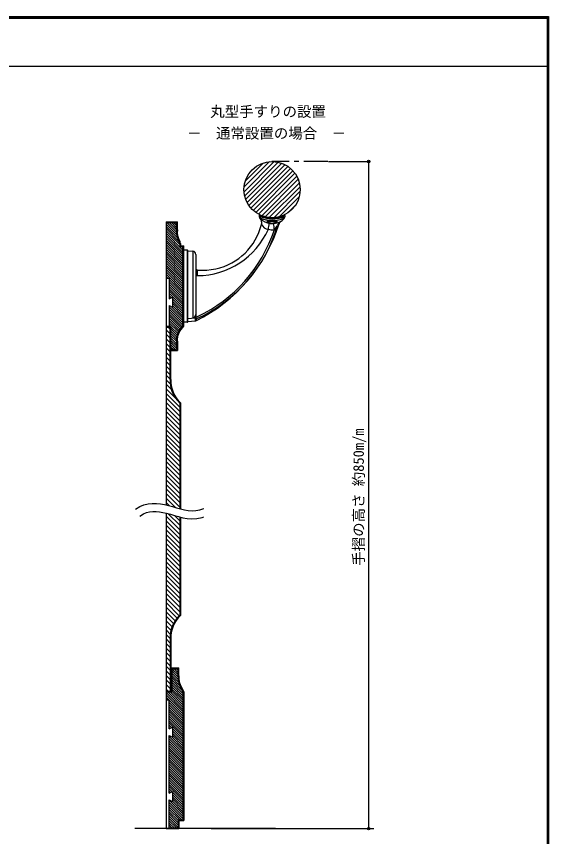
# Model space of a CAD drawing. Units: millimetres, scale not verified. Extents: x -600 to 570, y -431 to 418.
# Drawn here: x 239 to 570, y -93 to 418 of the extents above; entities that cross this region are included whole.
import ezdxf
from ezdxf.enums import TextEntityAlignment as Align

# ---------------------------------------------------------------- set-up
doc = ezdxf.new("R2010")
doc.units = ezdxf.units.MM
doc.header["$LTSCALE"] = 3
doc.header["$PDMODE"] = 32
doc.header["$PDSIZE"] = 1.5
doc.linetypes.add('CHAIN1', pattern=[8, 5, -1, 1, -1])
for name, color, linetype in [('0-1_通り芯', 3, 'Continuous'), ('0-3_仕上', 7, 'Continuous'), ('0-7_金物', 7, 'Continuous'), ('0-A_文字', 7, 'Continuous'), ('0-B_寸法', 7, 'Continuous'), ('0-C_ハッチ', 4, 'Continuous'), ('F-1_通り芯', 6, 'Continuous')]:
    doc.layers.add(name, color=color, linetype=linetype)
doc.styles.add('ＭＳ ゴシック', font='')
doc.styles.get('ＭＳ ゴシック').set_extended_font_data('MS Gothic')

msp = doc.modelspace()

# ---------------------------------------------------------------- linework, layer by layer
at = {"layer": '0-1_通り芯'}
for p, q in [((-600, 386.5), (570, 386.5)), ((331.855, 289.765), (331.855, 113.694)), ((331.855, 289.765), (338.855, 289.765)), ((331.855, 289.265), (338.355, 289.265)), ((338.355, 284.765), (338.355, 289.265)), ((338.855, 284.765), (338.855, 289.765)), ((340.355, 276.272), (340.355, 274.265)), ((340.855, 276.284), (340.855, 274.765)), ((342.355, 274.265), (340.355, 274.265)), ((340.855, 274.765), (342.855, 274.765)), ((342.355, 224.946), (342.355, 274.265)), ((342.855, 224.765), (342.855, 274.765)), ((333.855, 237.765), (335.855, 236.61)), ((333.855, 237.765), (333.855, 224.765)), ((331.855, 224.765), (334.854, 224.765)), ((334.854, 191.765), (334.854, 224.765)), ((339.945, 222.054), (342.355, 224.946)), ((340.354, 221.765), (342.855, 224.765)), ((331.855, 224.265), (334.354, 224.265)), ((334.354, 191.765), (334.354, 224.265)), ((338.355, 214.765), (338.355, 210.265)), ((338.855, 214.765), (338.855, 209.765)), ((334.854, 210.265), (338.355, 210.265)), ((334.854, 209.765), (338.855, 209.765)), ((340.354, 177.01), (340.354, 111.21)), ((340.854, 177.23), (340.854, 111.21)), ((340.354, 106.051), (340.354, 45.063)), ((340.854, 106.051), (340.854, 44.844)), ((334.354, 30.296), (334.354, -2.192)), ((334.854, 30.308), (334.854, -2.692)), ((334.854, 12.308), (339.855, 12.308)), ((335.354, 11.808), (335.354, -2.692)), ((335.354, 11.808), (339.355, 11.808)), ((339.355, 7.308), (339.355, 11.808)), ((339.855, 7.308), (339.855, 12.308)), ((341.355, 0.308), (342.855, -2.692)), ((331.855, -2.192), (334.354, -2.192)), ((331.855, -2.692), (335.354, -2.692)), ((342.855, -2.692), (342.855, -82.692)), ((333.855, -7.692), (331.855, -7.692)), ((333.855, -25.692), (333.855, -7.692)), ((333.855, -25.692), (335.855, -24.537)), ((335.855, -24.537), (335.855, -30.847)), ((333.855, -65.692), (333.855, -29.692)), ((333.855, -29.692), (335.855, -30.847)), ((333.855, -65.692), (335.855, -64.537)), ((335.855, -64.537), (335.855, -70.847)), ((333.855, -87.692), (333.855, -69.692)), ((333.855, -69.692), (335.855, -70.847)), ((339.355, -82.192), (339.355, -87.192)), ((339.355, -82.192), (342.355, -82.192)), ((339.855, -82.692), (339.855, -87.692)), ((339.855, -82.692), (342.855, -82.692)), ((333.855, -87.192), (339.355, -87.192))]:
    msp.add_line(p, q, dxfattribs=at)
for points in [[(331.855, 254.765), (333.855, 254.765), (333.855, 241.765)], [(333.855, 241.765), (335.855, 242.92), (335.855, 236.61)], [(331.855, 108.475), (331.855, -87.692), (339.855, -87.692)], [(340.907, 0.085), (342.355, -2.81), (342.355, -82.192)]]:
    msp.add_lwpolyline(points, dxfattribs=at)
for centre, radius, start, end in [((350.106, 283.515), 11.821, 173.6622, 210.61844), ((350.106, 283.515), 11.321, 173.6622, 210.52704), ((338.024, 276.153), 2.334, 2.93414, 35.09292), ((338.024, 276.153), 2.834, 2.65283, 34.66486), ((350.106, 216.015), 11.821, 149.27428, 186.3378), ((350.106, 216.015), 11.321, 149.47296, 186.3378), ((353.274, 190.862), 18.942, 177.19373, 226.99454), ((353.274, 190.862), 18.442, 177.19373, 227.66626), ((353.274, 31.211), 18.942, 133.00546, 182.76897), ((353.274, 31.211), 18.442, 132.33374, 182.80626), ((351.106, 6.059), 11.821, 173.6622, 210.52704), ((351.106, 6.059), 11.321, 173.6622, 210.52704)]:
    msp.add_arc(centre, radius, start, end, dxfattribs=at)
at = {"layer": '0-3_仕上'}
msp.add_line((399.91, -87.692), (312.37, -87.692), dxfattribs=at)
at = {"layer": '0-7_金物'}
for p, q in [((394.41, 291.901), (389.806, 292.759)), ((389.855, 293.716), (389.855, 292.849)), ((390.045, 292.261), (390.447, 291.746)), ((401.299, 291.901), (405.903, 292.759)), ((405.855, 293.716), (405.855, 292.849)), ((342.855, 227.265), (342.855, 272.265)), ((345.355, 227.565), (345.355, 271.965)), ((345.355, 271.765), (348.529, 271.487)), ((348.529, 271.487), (348.529, 229.97)), ((350.355, 269.495), (350.355, 269.495)), ((350.355, 269.495), (350.355, 230.364)), ((345.355, 229.68), (349.948, 230.114)), ((349.948, 230.114), (349.974, 229.804)), ((350.055, 230.949), (350.055, 230.395)), ((345.355, 227.765), (349.985, 228.17)), ((350.055, 229.475), (349.985, 228.17)), ((350.66, 229.346), (350.692, 228.367))]:
    msp.add_line(p, q, dxfattribs=at)
for points in [[(389.601, 283.17), (390.5, 285.63), (391.249, 288.166)], [(351.304, 259.708), (354.27, 259.643), (357.164, 259.756), (359.985, 260.048), (362.733, 260.524), (365.406, 261.185), (368.004, 262.035), (370.384, 263.011), (372.694, 264.156), (374.922, 265.464), (377.059, 266.926), (379.093, 268.535), (381.014, 270.284), (382.811, 272.163), (384.473, 274.165), (385.99, 276.283), (387.357, 278.51), (388.553, 280.795), (389.601, 283.17)], [(342.855, 272.265), (345.055, 272.265), (345.055, 227.265), (342.855, 227.265)]]:
    msp.add_lwpolyline(points, dxfattribs=at)
msp.add_circle((397.855, 309.765), 17.5, dxfattribs=at)
for centre, radius, start, end in [((403.748, 331.375), 40.174, 249.75873, 256.56011), ((390.155, 293.716), 0.3, 64.36846, 179.99892), ((390.855, 292.849), 1, 179.99892, 215.97869), ((397.943, 309.186), 18.678, 245.04591, 294.1044), ((397.855, 309.765), 17.5, 244.36846, 295.63154), ((387.38, 289.179), 4, 345.3356, 39.92167), ((398.117, 299.76), 11.093, 226.2954, 297.92481), ((397.868, 305.874), 14.395, 256.09972, 284.0648), ((397.855, 307.425), 15.511, 257.17242, 282.82758), ((391.961, 331.375), 40.174, 283.43989, 290.24127), ((397.94, 297.873), 9.547, 305.44059, 324.00277), ((405.555, 293.716), 0.3, 0.00108, 115.63154), ((404.855, 292.849), 1, 324.02131, 0.00108), ((312.585, 313.557), 92.419, 294.32936, 343.71813), ((306.617, 318.129), 99.999, 296.15189, 342.48878), ((395.569, 289.402), 4.313, 191.3914, 269.26274), ((394.828, 289.932), 0.146, 93.80068, 239.11702), ((397.874, 294.064), 5.279, 233.75633, 233.82823), ((397.874, 294.064), 5.279, 233.82823, 305.32249), ((397.923, 325.58), 35.638, 265.00157, 274.87731), ((333.737, 296.604), 62.841, 349.44166, 352.76679), ((395.318, 288.772), 0.764, 353.95737, 6.31243), ((380.759, 283.993), 18.517, 2.33768, 14.66386), ((388.967, 294.122), 13.921, 317.6796, 332.36909), ((400.856, 289.921), 0.179, 293.15253, 56.99325), ((404.362, 286.999), 3.133, 110.50244, 168.07783), ((402.748, 285.756), 2.397, 106.64426, 127.12733), ((405.796, 286.836), 4, 125.46002, 162.49148), ((351.074, 304.922), 48.665, 270.36149, 335.94984), ((312.162, 313.753), 91.801, 295.29817, 341.58195), ((398.364, 295.593), 10.88, 254.81116, 274.72589), ((345.055, 271.965), 0.3, 0, 90), ((348.355, 269.495), 2, 0, 85), ((351.355, 260.707), 1, 180, 267.08736), ((351.37, 260.907), 4.649, 257.38776, 270.13599), ((351.403, 259.602), 0.104, 94.78124, 171.21201), ((322.172, 257.238), 29.225, 358.07933, 4.67222), ((348.305, 232.018), 2.05, 276.21635, 1.21277), ((350.323, 230.133), 0.375, 135.68995, 182.88965), ((350.508, 229.867), 0.538, 186.68686, 284.86875), ((349.668, 230.422), 0.69, 296.41908, 354.98807), ((350.02, 229.818), 0.304, 294.98858, 320.81249), ((350.705, 229.842), 0.498, 150.59744, 264.79605), ((350.535, 230.427), 0.192, 200.03647, 289.28), ((350.286, 231.389), 1.184, 285.26264, 300.10372), ((348.969, 233.388), 3.578, 302.29934, 312.62607), ((345.055, 227.565), 0.3, 270, 0.00009), ((349.81, 230.162), 2, 275, 296.15201), ((350.288, 229.252), 0.322, 115.60488, 136.21457)]:
    msp.add_arc(centre, radius, start, end, dxfattribs=at)
at = {"layer": '0-A_文字'}
for points in [[(312.902, 111.073), (315.492, 112.578), (318.089, 113.641), (320.685, 114.305), (323.272, 114.616), (325.844, 114.621), (328.397, 114.37), (330.927, 113.917), (333.434, 113.315), (335.916, 112.624), (338.375, 111.901), (340.811, 111.21), (343.23, 110.616), (345.636, 110.185), (348.035, 109.986), (350.434, 110.092), (352.843, 110.576), (355.272, 111.516), (355.277, 111.519)], [(315.414, 106.75), (317.706, 108.081), (319.664, 108.883), (321.607, 109.38), (323.575, 109.616), (325.604, 109.62), (327.711, 109.413), (329.903, 109.021), (332.179, 108.475), (334.54, 107.817), (336.987, 107.098), (339.533, 106.376), (342.191, 105.722), (344.987, 105.221), (347.938, 104.977), (351.041, 105.114), (354.249, 105.759), (355.277, 106.157)]]:
    msp.add_lwpolyline(points, dxfattribs=at)
at = {"layer": '0-B_寸法', "color": 4, "linetype": 'CHAIN1'}
msp.add_line((432.513, 327.265), (397.764, 327.265), dxfattribs=at)
at = {"layer": '0-B_寸法', "color": 4}
msp.add_line((360.014, -87.692), (461.271, -87.692), dxfattribs=at)
msp.add_lwpolyline([(432.865, 327.265), (457.946, 327.265), (457.946, -87.692)], dxfattribs=at)
at = {"layer": '0-B_寸法'}
for p in [(457.946, 327.265), (457.946, -87.692)]:
    msp.add_point(p, dxfattribs=at)
at = {"layer": '0-C_ハッチ'}
for p, q in [((380.401, 308.486), (399.134, 327.218)), ((380.432, 311.406), (396.214, 327.188)), ((380.772, 305.966), (401.653, 326.848)), ((381.165, 315.029), (392.591, 326.454)), ((381.427, 303.732), (403.887, 326.192)), ((382.31, 301.726), (405.894, 325.309)), ((383.39, 299.915), (407.704, 324.23)), ((384.648, 298.283), (409.336, 322.972)), ((386.076, 296.822), (410.797, 321.543)), ((387.674, 295.531), (412.089, 319.945)), ((389.449, 294.416), (413.204, 318.17)), ((391.415, 293.493), (414.127, 316.204)), ((393.602, 292.789), (414.83, 314.017)), ((396.059, 292.357), (415.262, 311.56)), ((398.887, 292.295), (415.324, 308.732)), ((402.328, 292.846), (414.773, 305.292)), ((407.603, 295.231), (412.388, 300.017)), ((331.855, 288.319), (338.417, 281.757)), ((331.855, 286.905), (338.848, 279.911)), ((332.323, 289.265), (338.287, 283.3)), ((333.737, 289.265), (338.341, 284.661)), ((335.151, 289.265), (338.355, 286.061)), ((336.565, 289.265), (338.355, 287.476)), ((337.98, 289.265), (338.355, 288.89)), ((331.855, 285.49), (340.071, 277.274)), ((331.855, 284.076), (340.355, 275.576)), ((331.855, 282.662), (342.355, 272.162)), ((331.855, 281.248), (342.355, 270.748)), ((331.855, 279.834), (342.355, 269.334)), ((331.855, 278.419), (342.355, 267.919)), ((331.855, 277.005), (342.355, 266.505)), ((331.855, 275.591), (342.355, 265.091)), ((331.855, 274.177), (342.355, 263.677)), ((331.855, 272.762), (342.355, 262.262)), ((331.855, 271.348), (342.355, 260.848)), ((341.666, 274.265), (342.355, 273.576)), ((331.855, 269.934), (342.355, 259.434)), ((331.855, 268.52), (342.355, 258.02)), ((331.855, 267.106), (342.355, 256.606)), ((331.855, 265.691), (342.355, 255.191)), ((331.855, 264.277), (342.355, 253.777)), ((331.855, 262.863), (342.355, 252.363)), ((331.855, 261.449), (342.355, 250.949)), ((331.855, 260.035), (342.355, 249.535)), ((331.855, 258.62), (342.355, 248.12)), ((331.855, 257.206), (342.355, 246.706)), ((331.855, 255.792), (332.881, 254.765)), ((333.855, 253.792), (342.355, 245.292)), ((333.855, 252.378), (342.355, 243.878)), ((333.855, 250.963), (342.355, 242.463)), ((333.855, 249.549), (342.355, 241.049)), ((333.855, 248.135), (342.355, 239.635)), ((333.855, 246.721), (342.355, 238.221)), ((333.855, 245.307), (342.355, 236.807)), ((333.855, 243.892), (335.203, 242.544)), ((333.855, 242.478), (334.307, 242.026)), ((335.855, 241.892), (342.355, 235.392)), ((335.855, 240.478), (342.355, 233.978)), ((333.855, 236.821), (342.355, 228.321)), ((333.855, 235.407), (342.355, 226.907)), ((334.968, 237.122), (342.355, 229.736)), ((335.855, 239.064), (342.355, 232.564)), ((335.855, 237.65), (342.355, 231.15)), ((333.855, 233.993), (342.355, 225.493)), ((333.855, 232.579), (341.96, 224.473)), ((333.855, 231.164), (341.318, 223.702)), ((333.855, 229.75), (340.675, 222.93)), ((333.855, 228.336), (340.032, 222.159)), ((333.855, 226.922), (339.514, 221.262)), ((333.855, 225.508), (334.597, 224.765)), ((334.854, 224.508), (339.082, 220.28)), ((334.354, 220.104), (331.855, 222.604)), ((334.354, 217.275), (331.855, 219.775)), ((334.354, 222.932), (333.022, 224.265)), ((334.854, 223.094), (338.728, 219.22)), ((334.854, 221.679), (338.901, 217.632)), ((334.854, 220.265), (338.312, 216.808)), ((334.354, 214.447), (331.855, 216.947)), ((334.854, 218.851), (338.301, 215.404)), ((334.854, 217.437), (338.355, 213.937)), ((334.854, 216.022), (338.355, 212.522)), ((334.854, 214.608), (338.355, 211.108)), ((334.354, 211.619), (331.855, 214.119)), ((334.354, 208.79), (331.855, 211.29)), ((334.854, 213.194), (337.784, 210.265)), ((334.854, 211.78), (336.369, 210.265)), ((334.854, 210.366), (334.955, 210.265)), ((334.354, 205.962), (331.855, 208.462)), ((334.354, 203.133), (331.855, 205.633)), ((334.354, 200.305), (331.855, 202.805)), ((334.354, 197.477), (331.855, 199.977)), ((334.354, 194.648), (331.855, 197.148)), ((334.354, 191.82), (331.855, 194.32)), ((334.433, 188.913), (331.855, 191.491)), ((335.145, 185.372), (331.855, 188.663)), ((337.922, 179.767), (331.855, 185.835)), ((340.354, 174.506), (331.855, 183.006)), ((340.354, 171.678), (331.855, 180.178)), ((340.354, 168.85), (331.855, 177.35)), ((340.354, 166.021), (331.855, 174.521)), ((340.354, 163.193), (331.855, 171.693)), ((340.354, 160.364), (331.855, 168.864)), ((340.354, 157.536), (331.855, 166.036)), ((340.354, 154.708), (331.855, 163.208)), ((340.354, 151.879), (331.855, 160.379)), ((340.354, 149.051), (331.855, 157.551)), ((340.354, 146.222), (331.855, 154.722)), ((340.354, 143.394), (331.855, 151.894)), ((340.354, 140.566), (331.855, 149.066)), ((340.354, 137.737), (331.855, 146.237)), ((340.354, 134.909), (331.855, 143.409)), ((340.354, 132.081), (331.855, 140.58)), ((340.354, 129.252), (331.855, 137.752)), ((340.354, 126.424), (331.855, 134.924)), ((340.354, 123.595), (331.855, 132.095)), ((340.354, 120.767), (331.855, 129.267)), ((340.354, 117.939), (331.855, 126.439)), ((340.354, 115.11), (331.855, 123.61)), ((340.354, 112.282), (331.855, 120.782)), ((337.712, 112.096), (331.855, 117.953)), ((333.753, 113.226), (331.855, 115.125)), ((340.354, 100.968), (333.107, 108.216)), ((340.354, 103.797), (337.02, 107.131)), ((340.354, 98.14), (331.855, 106.64)), ((340.354, 95.311), (331.855, 103.811)), ((340.354, 92.483), (331.855, 100.983)), ((340.354, 89.655), (331.855, 98.155)), ((340.354, 86.826), (331.855, 95.326)), ((340.354, 83.998), (331.855, 92.498)), ((340.354, 81.17), (331.855, 89.67)), ((340.354, 78.341), (331.855, 86.841)), ((340.354, 75.513), (331.855, 84.013)), ((340.354, 72.684), (331.855, 81.184)), ((340.354, 69.856), (331.855, 78.356)), ((340.354, 67.028), (331.855, 75.528)), ((340.354, 64.199), (331.855, 72.699)), ((340.354, 61.371), (331.855, 69.871)), ((340.354, 58.542), (331.855, 67.042)), ((340.354, 55.714), (331.855, 64.214)), ((340.354, 52.886), (331.855, 61.386)), ((340.354, 50.057), (331.855, 58.557)), ((340.354, 47.229), (331.855, 55.729)), ((340.016, 44.739), (331.855, 52.901)), ((338.662, 43.264), (331.855, 50.072)), ((337.461, 41.638), (331.855, 47.244)), ((336.418, 39.852), (331.855, 44.415)), ((335.55, 37.892), (331.855, 41.587)), ((334.88, 35.733), (331.855, 38.759)), ((334.452, 33.333), (331.855, 35.93)), ((334.342, 30.615), (331.855, 33.102)), ((334.354, 27.773), (331.855, 30.273)), ((334.354, 24.945), (331.855, 27.445)), ((334.354, 22.117), (331.855, 24.617)), ((334.354, 19.288), (331.855, 21.788)), ((334.354, 16.46), (331.855, 18.96)), ((334.354, 13.632), (331.855, 16.131)), ((334.354, 10.803), (331.855, 13.303)), ((334.354, 7.975), (331.855, 10.475)), ((335.354, 10.461), (339.294, 6.522)), ((335.422, 11.808), (339.355, 7.876)), ((336.836, 11.808), (339.355, 9.29)), ((338.25, 11.808), (339.355, 10.704)), ((334.354, 5.146), (331.855, 7.646)), ((335.354, 9.047), (339.326, 5.075)), ((335.354, 7.633), (339.588, 3.399)), ((335.354, 6.219), (340.295, 1.278)), ((334.354, 2.318), (331.855, 4.818)), ((334.354, -0.511), (331.855, 1.989)), ((335.354, 4.805), (341.74, -1.581)), ((335.354, 3.39), (342.355, -3.61)), ((335.354, 1.976), (342.355, -5.024)), ((335.354, 0.562), (342.355, -6.438)), ((333.207, -2.192), (331.855, -0.839)), ((331.855, -3.009), (342.355, -13.509)), ((331.855, -4.423), (342.355, -14.923)), ((332.951, -2.692), (342.355, -12.095)), ((334.366, -2.692), (342.355, -10.681)), ((335.354, -0.852), (342.355, -7.852)), ((335.354, -2.266), (342.355, -9.266)), ((331.855, -5.838), (333.709, -7.692)), ((331.855, -7.252), (332.295, -7.692)), ((333.855, -7.838), (342.355, -16.338)), ((333.855, -9.252), (342.355, -17.752)), ((333.855, -10.666), (342.355, -19.166)), ((333.855, -12.08), (342.355, -20.58)), ((333.855, -13.494), (342.355, -21.994)), ((333.855, -14.909), (342.355, -23.409)), ((333.855, -16.323), (342.355, -24.823)), ((333.855, -17.737), (342.355, -26.237)), ((333.855, -19.151), (342.355, -27.651)), ((333.855, -20.566), (342.355, -29.065)), ((333.855, -21.98), (342.355, -30.48)), ((333.855, -23.394), (335.311, -24.851)), ((333.855, -24.808), (334.415, -25.368)), ((335.855, -25.394), (342.355, -31.894)), ((333.855, -30.465), (342.355, -38.965)), ((335.371, -30.568), (342.355, -37.551)), ((335.855, -26.808), (342.355, -33.308)), ((335.855, -28.222), (342.355, -34.722)), ((335.855, -29.637), (342.355, -36.137)), ((333.855, -31.879), (342.355, -40.379)), ((333.855, -33.293), (342.355, -41.793)), ((333.855, -34.708), (342.355, -43.208)), ((333.855, -36.122), (342.355, -44.622)), ((333.855, -37.536), (342.355, -46.036)), ((333.855, -38.95), (342.355, -47.45)), ((333.855, -40.365), (342.355, -48.864)), ((333.855, -41.779), (342.355, -50.279)), ((333.855, -43.193), (342.355, -51.693)), ((333.855, -44.607), (342.355, -53.107)), ((333.855, -46.021), (342.355, -54.521)), ((333.855, -47.436), (342.355, -55.936)), ((333.855, -48.85), (342.355, -57.35)), ((333.855, -50.264), (342.355, -58.764)), ((333.855, -51.678), (342.355, -60.178)), ((333.855, -53.092), (342.355, -61.592)), ((333.855, -54.507), (342.355, -63.007)), ((333.855, -55.921), (342.355, -64.421)), ((333.855, -57.335), (342.355, -65.835)), ((333.855, -58.749), (342.355, -67.249)), ((333.855, -60.164), (342.355, -68.663)), ((333.855, -61.578), (342.355, -70.078)), ((333.855, -62.992), (335.566, -64.704)), ((333.855, -64.406), (334.67, -65.221)), ((335.855, -64.992), (342.355, -71.492)), ((333.855, -70.063), (342.355, -78.563)), ((335.855, -66.406), (342.355, -72.906)), ((335.855, -67.82), (342.355, -74.32)), ((335.855, -69.235), (342.355, -75.735)), ((335.855, -70.649), (342.355, -77.149)), ((333.855, -71.477), (342.355, -79.977)), ((333.855, -72.891), (342.355, -81.391)), ((333.855, -74.306), (341.741, -82.192)), ((333.855, -75.72), (340.327, -82.192)), ((333.855, -77.134), (339.355, -82.634)), ((333.855, -78.548), (339.355, -84.048)), ((333.855, -79.962), (339.355, -85.463)), ((333.855, -81.377), (339.355, -86.877)), ((333.855, -82.791), (338.255, -87.192)), ((333.855, -84.205), (336.841, -87.192)), ((333.855, -85.619), (335.427, -87.192)), ((333.855, -87.034), (334.013, -87.192))]:
    msp.add_line(p, q, dxfattribs=at)
at = {"layer": 'F-1_通り芯'}
for p, q in [((-600, 417.5), (570, 417.5)), ((-600, 417), (570, 417)), ((-600, 416.5), (570, 416.5)), ((569, 417.5), (569, -420.5)), ((569.5, 417.5), (569.5, -420.5)), ((570, 417.5), (570, -420.5))]:
    msp.add_line(p, q, dxfattribs=at)

# ---------------------------------------------------------------- texts
at = {"layer": '0-A_文字', "style": 'ＭＳ ゴシック'}
for s, p in [('丸型手すりの設置', (359.363, 353.038)), ('－\u3000通常設置の場合\u3000－', (344.937, 339.557))]:
    msp.add_text(s, height=6.598, dxfattribs=at).set_placement(p, align=Align.BOTTOM_LEFT)
at = {"layer": '0-B_寸法', "style": 'ＭＳ ゴシック'}
msp.add_text('手摺の高さ 約850m/m', height=6.598, rotation=90, dxfattribs=at).set_placement((456.946, 75.787), align=Align.BOTTOM_LEFT)

doc.saveas('drawing.dxf')
